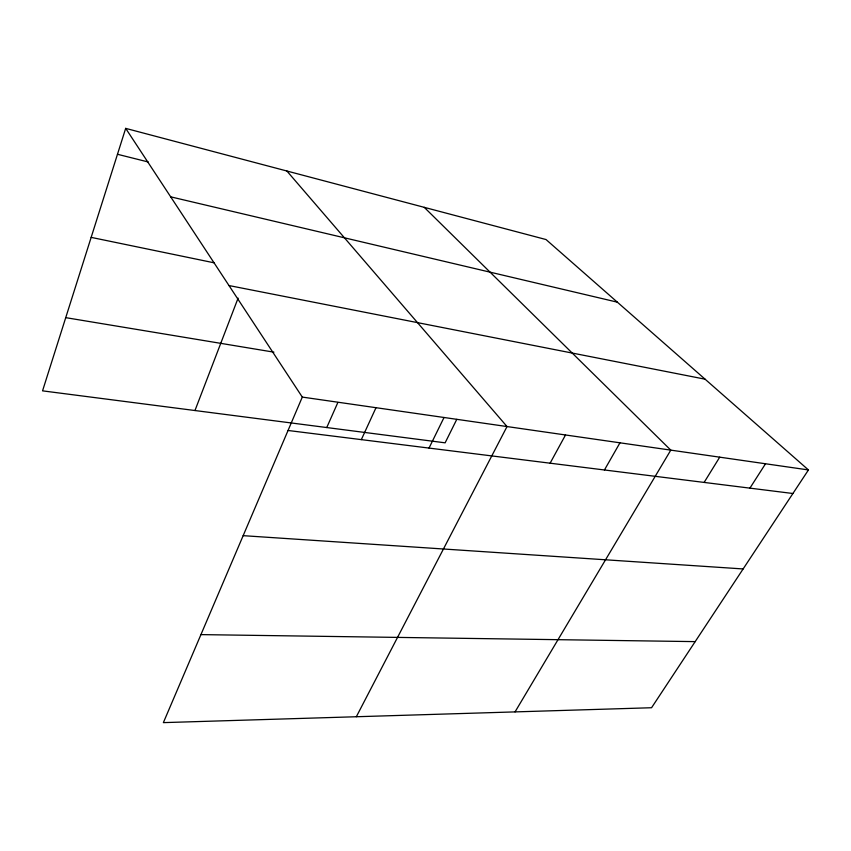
<?xml version="1.0" encoding="UTF-8"?>
<svg xmlns="http://www.w3.org/2000/svg" width="851" height="851" viewBox="0 0 851 851"><rect width="100%" height="100%" fill="white"/><g stroke="black" fill="none" stroke-linecap="round" stroke-linejoin="round"><path stroke-width="1.28" d="M125.682 128.373L302.296 397.087L163.371 722.627L651.558 707.734L808.45 469.943L546.023 239.546L125.682 128.373L42.55 390.854L445.126 442.828L456.785 419.341M194.964 410.533L238.099 298.127M326.752 427.542L337.858 402.48M361.324 439.627L376.004 407.703M429.032 448.073L444.031 417.49M356.335 716.733L507.026 426.553L286.883 171.008M550.108 463.189L565.511 434.978M604.444 469.975L619.964 442.818M515.046 711.893L670.79 450.126L424.245 207.336M704.128 482.421L719.723 457.168M749.922 488.134L765.517 463.763M200.932 634.612L695.171 641.622M243.163 535.662L743.125 568.947M288.053 430.478L792.909 493.506M302.296 397.087L808.45 469.943M65.74 317.646L273.937 352.165M228.993 285.553L705.075 379.184M91.163 237.376L214.409 262.874M170.679 196.836L617.358 302.169M117.481 154.276L148.265 161.988"/></g></svg>
